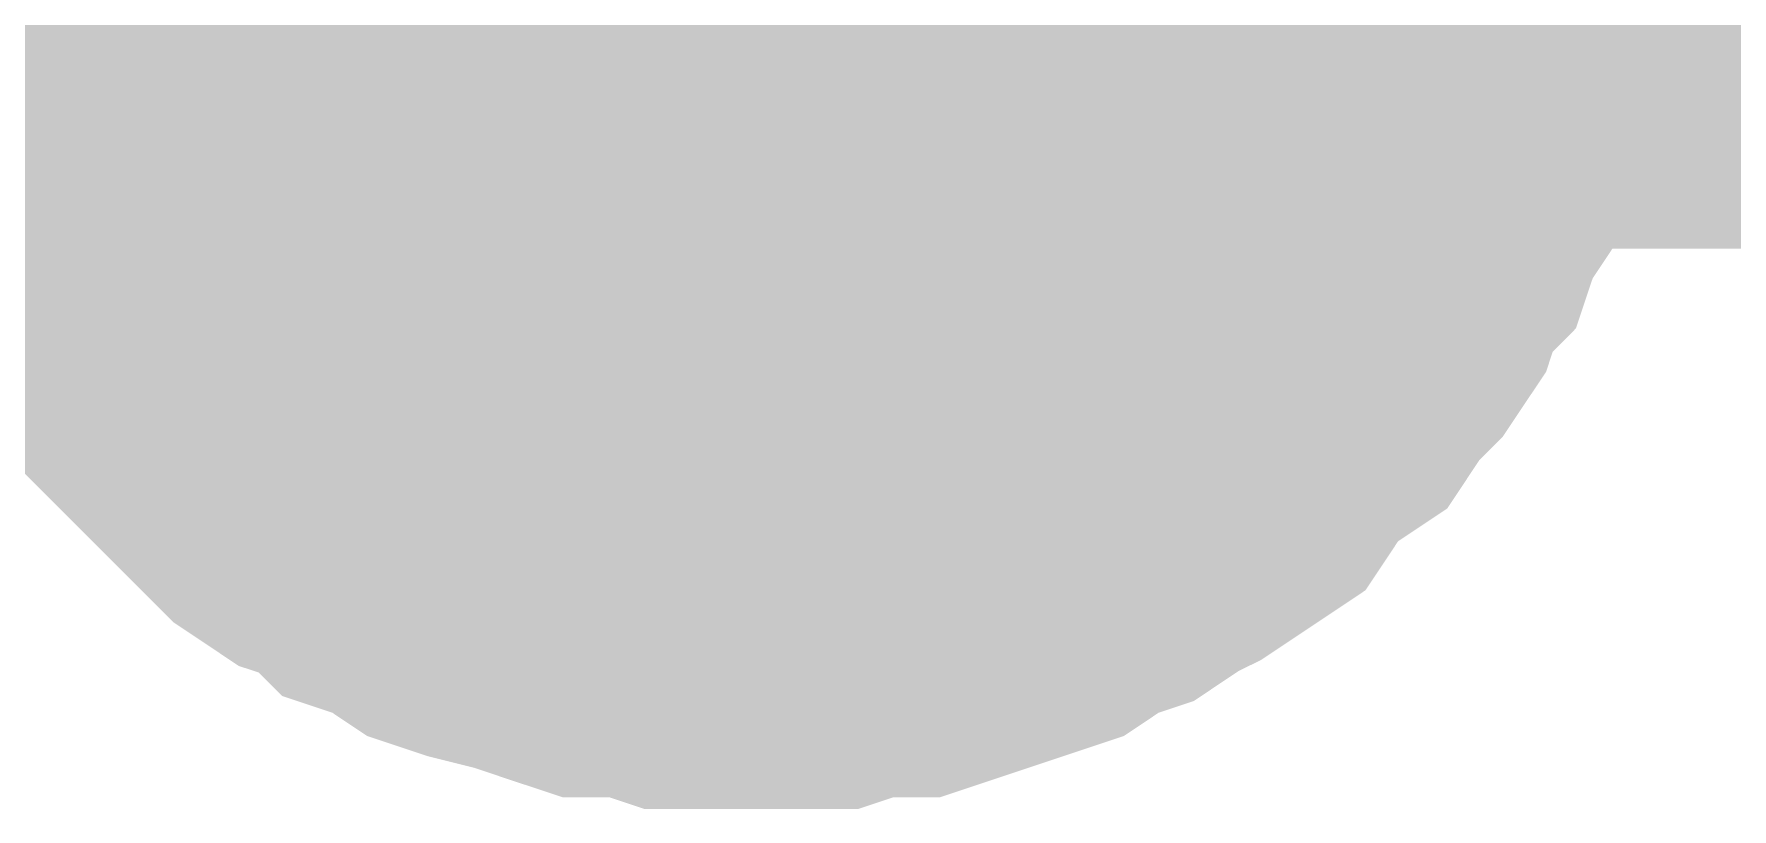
# Model space of a CAD drawing. Header units: inches. Extents: x 0 to 841, y 0 to 594.
# Drawn here: x 74.341 to 75.975, y 286.586 to 287.331 of the extents above; entities that cross this region are included whole.
import ezdxf

# ---------------------------------------------------------------- set-up
doc = ezdxf.new("R2010")
doc.units = ezdxf.units.IN
doc.layers.add('Sheet', color=255, linetype='Continuous')

msp = doc.modelspace()

# ---------------------------------------------------------------- linework, layer by layer
at = {"layer": 'Sheet'}
for points in [[(75.0315, 292.4969, 0.7493, 0.7493, 0), (75.0315, 287.4998, 0.7493, 0.7493, 0)], [(82.5212, 287.4998, 0.7493, 0.7493, 0), (75.0315, 287.4998, 0.7493, 0.7493, 0), (72.5275, 287.4998, 0.7493, 0.7493, 0)], [(75.0315, 286.7362, 0.2997, 0.2997, 0), (74.9866, 286.7362, 0.2997, 0.2997, 0), (74.9529, 286.7362, 0.2997, 0.2997, 0), (74.9192, 286.7474, 0.2997, 0.2997, 0), (74.8743, 286.7474, 0.2997, 0.2997, 0), (74.8406, 286.7586, 0.2997, 0.2997, 0), (74.807, 286.7699, 0.2997, 0.2997, 0), (74.762, 286.7811, 0.2997, 0.2997, 0), (74.7284, 286.7923, 0.2997, 0.2997, 0), (74.6947, 286.8148, 0.2997, 0.2997, 0), (74.661, 286.826, 0.2997, 0.2997, 0), (74.6385, 286.8485, 0.2997, 0.2997, 0), (74.6048, 286.8597, 0.2997, 0.2997, 0), (74.5712, 286.8821, 0.2997, 0.2997, 0), (74.5487, 286.9046, 0.2997, 0.2997, 0), (74.515, 286.9383, 0.2997, 0.2997, 0), (74.4925, 286.9608, 0.2997, 0.2997, 0), (74.4701, 286.9832, 0.2997, 0.2997, 0), (74.4364, 287.0169, 0.2997, 0.2997, 0), (74.4139, 287.0394, 0.2997, 0.2997, 0), (74.3915, 287.073, 0.2997, 0.2997, 0), (74.3803, 287.1067, 0.2997, 0.2997, 0), (74.3578, 287.1292, 0.2997, 0.2997, 0), (74.3466, 287.1629, 0.2997, 0.2997, 0), (74.3241, 287.1966, 0.2997, 0.2997, 0), (74.3129, 287.2303, 0.2997, 0.2997, 0), (74.3017, 287.2752, 0.2997, 0.2997, 0), (74.2904, 287.3089, 0.2997, 0.2997, 0), (74.2792, 287.3426, 0.2997, 0.2997, 0), (74.2792, 287.3875, 0.2997, 0.2997, 0), (74.268, 287.4212, 0.2997, 0.2997, 0), (74.268, 287.4549, 0.2997, 0.2997, 0), (74.268, 287.4998, 0.2997, 0.2997, 0)], [(75.0315, 286.7362, 0.2997, 0.2997, 0), (74.9866, 286.7362, 0.2997, 0.2997, 0), (74.9529, 286.7362, 0.2997, 0.2997, 0), (74.9192, 286.7474, 0.2997, 0.2997, 0), (74.8743, 286.7474, 0.2997, 0.2997, 0), (74.8406, 286.7586, 0.2997, 0.2997, 0), (74.807, 286.7699, 0.2997, 0.2997, 0), (74.762, 286.7811, 0.2997, 0.2997, 0), (74.7284, 286.7923, 0.2997, 0.2997, 0), (74.6947, 286.8148, 0.2997, 0.2997, 0), (74.661, 286.826, 0.2997, 0.2997, 0), (74.6385, 286.8485, 0.2997, 0.2997, 0), (74.6048, 286.8597, 0.2997, 0.2997, 0), (74.5712, 286.8821, 0.2997, 0.2997, 0), (74.5487, 286.9046, 0.2997, 0.2997, 0), (74.515, 286.9383, 0.2997, 0.2997, 0), (74.4925, 286.9608, 0.2997, 0.2997, 0), (74.4701, 286.9832, 0.2997, 0.2997, 0), (74.4364, 287.0169, 0.2997, 0.2997, 0), (74.4139, 287.0394, 0.2997, 0.2997, 0), (74.3915, 287.073, 0.2997, 0.2997, 0), (74.3803, 287.1067, 0.2997, 0.2997, 0), (74.3578, 287.1292, 0.2997, 0.2997, 0), (74.3466, 287.1629, 0.2997, 0.2997, 0), (74.3241, 287.1966, 0.2997, 0.2997, 0), (74.3129, 287.2303, 0.2997, 0.2997, 0), (74.3017, 287.2752, 0.2997, 0.2997, 0), (74.2904, 287.3089, 0.2997, 0.2997, 0), (74.2792, 287.3426, 0.2997, 0.2997, 0), (74.2792, 287.3875, 0.2997, 0.2997, 0), (74.268, 287.4212, 0.2997, 0.2997, 0), (74.268, 287.4549, 0.2997, 0.2997, 0), (74.268, 287.4998, 0.2997, 0.2997, 0)], [(75.0315, 286.7362, 0.2997, 0.2997, 0), (74.9866, 286.7362, 0.2997, 0.2997, 0), (74.9529, 286.7362, 0.2997, 0.2997, 0), (74.9192, 286.7474, 0.2997, 0.2997, 0), (74.8743, 286.7474, 0.2997, 0.2997, 0), (74.8406, 286.7586, 0.2997, 0.2997, 0), (74.807, 286.7699, 0.2997, 0.2997, 0), (74.762, 286.7811, 0.2997, 0.2997, 0), (74.7284, 286.7923, 0.2997, 0.2997, 0), (74.6947, 286.8148, 0.2997, 0.2997, 0), (74.661, 286.826, 0.2997, 0.2997, 0), (74.6385, 286.8485, 0.2997, 0.2997, 0), (74.6048, 286.8597, 0.2997, 0.2997, 0), (74.5712, 286.8821, 0.2997, 0.2997, 0), (74.5487, 286.9046, 0.2997, 0.2997, 0), (74.515, 286.9383, 0.2997, 0.2997, 0), (74.4925, 286.9608, 0.2997, 0.2997, 0), (74.4701, 286.9832, 0.2997, 0.2997, 0), (74.4364, 287.0169, 0.2997, 0.2997, 0), (74.4139, 287.0394, 0.2997, 0.2997, 0), (74.3915, 287.073, 0.2997, 0.2997, 0), (74.3803, 287.1067, 0.2997, 0.2997, 0), (74.3578, 287.1292, 0.2997, 0.2997, 0), (74.3466, 287.1629, 0.2997, 0.2997, 0), (74.3241, 287.1966, 0.2997, 0.2997, 0), (74.3129, 287.2303, 0.2997, 0.2997, 0), (74.3017, 287.2752, 0.2997, 0.2997, 0), (74.2904, 287.3089, 0.2997, 0.2997, 0), (74.2792, 287.3426, 0.2997, 0.2997, 0), (74.2792, 287.3875, 0.2997, 0.2997, 0), (74.268, 287.4212, 0.2997, 0.2997, 0), (74.268, 287.4549, 0.2997, 0.2997, 0), (74.268, 287.4998, 0.2997, 0.2997, 0)], [(75.0315, 286.9832, 0.2997, 0.2997, 0), (75.0091, 286.9832, 0.2997, 0.2997, 0), (74.9754, 286.9832, 0.2997, 0.2997, 0), (74.9529, 286.9944, 0.2997, 0.2997, 0), (74.9305, 286.9944, 0.2997, 0.2997, 0), (74.908, 286.9944, 0.2997, 0.2997, 0), (74.8743, 287.0057, 0.2997, 0.2997, 0), (74.8519, 287.0169, 0.2997, 0.2997, 0), (74.8294, 287.0281, 0.2997, 0.2997, 0), (74.807, 287.0394, 0.2997, 0.2997, 0), (74.7845, 287.0506, 0.2997, 0.2997, 0), (74.762, 287.0618, 0.2997, 0.2997, 0), (74.7396, 287.073, 0.2997, 0.2997, 0), (74.7284, 287.0843, 0.2997, 0.2997, 0), (74.7059, 287.1067, 0.2997, 0.2997, 0), (74.6834, 287.118, 0.2997, 0.2997, 0), (74.6722, 287.1404, 0.2997, 0.2997, 0), (74.6498, 287.1517, 0.2997, 0.2997, 0), (74.6385, 287.1741, 0.2997, 0.2997, 0), (74.6161, 287.1966, 0.2997, 0.2997, 0), (74.6048, 287.2078, 0.2997, 0.2997, 0), (74.5936, 287.2303, 0.2997, 0.2997, 0), (74.5824, 287.2527, 0.2997, 0.2997, 0), (74.5712, 287.2752, 0.2997, 0.2997, 0), (74.5599, 287.2976, 0.2997, 0.2997, 0), (74.5487, 287.3201, 0.2997, 0.2997, 0), (74.5375, 287.3426, 0.2997, 0.2997, 0), (74.5262, 287.3762, 0.2997, 0.2997, 0), (74.5262, 287.3987, 0.2997, 0.2997, 0), (74.5262, 287.4212, 0.2997, 0.2997, 0), (74.515, 287.4436, 0.2997, 0.2997, 0), (74.515, 287.4773, 0.2997, 0.2997, 0), (74.515, 287.4998, 0.2997, 0.2997, 0)], [(75.0315, 286.9832, 0.2997, 0.2997, 0), (75.0091, 286.9832, 0.2997, 0.2997, 0), (74.9754, 286.9832, 0.2997, 0.2997, 0), (74.9529, 286.9944, 0.2997, 0.2997, 0), (74.9305, 286.9944, 0.2997, 0.2997, 0), (74.908, 286.9944, 0.2997, 0.2997, 0), (74.8743, 287.0057, 0.2997, 0.2997, 0), (74.8519, 287.0169, 0.2997, 0.2997, 0), (74.8294, 287.0281, 0.2997, 0.2997, 0), (74.807, 287.0394, 0.2997, 0.2997, 0), (74.7845, 287.0506, 0.2997, 0.2997, 0), (74.762, 287.0618, 0.2997, 0.2997, 0), (74.7396, 287.073, 0.2997, 0.2997, 0), (74.7284, 287.0843, 0.2997, 0.2997, 0), (74.7059, 287.1067, 0.2997, 0.2997, 0), (74.6834, 287.118, 0.2997, 0.2997, 0), (74.6722, 287.1404, 0.2997, 0.2997, 0), (74.6498, 287.1517, 0.2997, 0.2997, 0), (74.6385, 287.1741, 0.2997, 0.2997, 0), (74.6161, 287.1966, 0.2997, 0.2997, 0), (74.6048, 287.2078, 0.2997, 0.2997, 0), (74.5936, 287.2303, 0.2997, 0.2997, 0), (74.5824, 287.2527, 0.2997, 0.2997, 0), (74.5712, 287.2752, 0.2997, 0.2997, 0), (74.5599, 287.2976, 0.2997, 0.2997, 0), (74.5487, 287.3201, 0.2997, 0.2997, 0), (74.5375, 287.3426, 0.2997, 0.2997, 0), (74.5262, 287.3762, 0.2997, 0.2997, 0), (74.5262, 287.3987, 0.2997, 0.2997, 0), (74.5262, 287.4212, 0.2997, 0.2997, 0), (74.515, 287.4436, 0.2997, 0.2997, 0), (74.515, 287.4773, 0.2997, 0.2997, 0), (74.515, 287.4998, 0.2997, 0.2997, 0)], [(75.7839, 287.4998, 0.2997, 0.2997, 0), (75.7839, 287.4549, 0.2997, 0.2997, 0), (75.7839, 287.4212, 0.2997, 0.2997, 0), (75.7726, 287.3875, 0.2997, 0.2997, 0), (75.7726, 287.3426, 0.2997, 0.2997, 0), (75.7614, 287.3089, 0.2997, 0.2997, 0), (75.7502, 287.2752, 0.2997, 0.2997, 0), (75.739, 287.2303, 0.2997, 0.2997, 0), (75.7277, 287.1966, 0.2997, 0.2997, 0), (75.7053, 287.1629, 0.2997, 0.2997, 0), (75.694, 287.1292, 0.2997, 0.2997, 0), (75.6716, 287.1067, 0.2997, 0.2997, 0), (75.6604, 287.073, 0.2997, 0.2997, 0), (75.6379, 287.0394, 0.2997, 0.2997, 0), (75.6154, 287.0169, 0.2997, 0.2997, 0), (75.593, 286.9832, 0.2997, 0.2997, 0), (75.5593, 286.9608, 0.2997, 0.2997, 0), (75.5368, 286.9383, 0.2997, 0.2997, 0), (75.5144, 286.9046, 0.2997, 0.2997, 0), (75.4807, 286.8821, 0.2997, 0.2997, 0), (75.447, 286.8597, 0.2997, 0.2997, 0), (75.4245, 286.8485, 0.2997, 0.2997, 0), (75.3909, 286.826, 0.2997, 0.2997, 0), (75.3572, 286.8148, 0.2997, 0.2997, 0), (75.3235, 286.7923, 0.2997, 0.2997, 0), (75.2898, 286.7811, 0.2997, 0.2997, 0), (75.2561, 286.7699, 0.2997, 0.2997, 0), (75.2224, 286.7586, 0.2997, 0.2997, 0), (75.1887, 286.7474, 0.2997, 0.2997, 0), (75.1438, 286.7474, 0.2997, 0.2997, 0), (75.1101, 286.7362, 0.2997, 0.2997, 0), (75.0652, 286.7362, 0.2997, 0.2997, 0), (75.0315, 286.7362, 0.2997, 0.2997, 0)], [(75.7839, 287.4998, 0.2997, 0.2997, 0), (75.7839, 287.4549, 0.2997, 0.2997, 0), (75.7839, 287.4212, 0.2997, 0.2997, 0), (75.7726, 287.3875, 0.2997, 0.2997, 0), (75.7726, 287.3426, 0.2997, 0.2997, 0), (75.7614, 287.3089, 0.2997, 0.2997, 0), (75.7502, 287.2752, 0.2997, 0.2997, 0), (75.739, 287.2303, 0.2997, 0.2997, 0), (75.7277, 287.1966, 0.2997, 0.2997, 0), (75.7053, 287.1629, 0.2997, 0.2997, 0), (75.694, 287.1292, 0.2997, 0.2997, 0), (75.6716, 287.1067, 0.2997, 0.2997, 0), (75.6604, 287.073, 0.2997, 0.2997, 0), (75.6379, 287.0394, 0.2997, 0.2997, 0), (75.6154, 287.0169, 0.2997, 0.2997, 0), (75.593, 286.9832, 0.2997, 0.2997, 0), (75.5593, 286.9608, 0.2997, 0.2997, 0), (75.5368, 286.9383, 0.2997, 0.2997, 0), (75.5144, 286.9046, 0.2997, 0.2997, 0), (75.4807, 286.8821, 0.2997, 0.2997, 0), (75.447, 286.8597, 0.2997, 0.2997, 0), (75.4245, 286.8485, 0.2997, 0.2997, 0), (75.3909, 286.826, 0.2997, 0.2997, 0), (75.3572, 286.8148, 0.2997, 0.2997, 0), (75.3235, 286.7923, 0.2997, 0.2997, 0), (75.2898, 286.7811, 0.2997, 0.2997, 0), (75.2561, 286.7699, 0.2997, 0.2997, 0), (75.2224, 286.7586, 0.2997, 0.2997, 0), (75.1887, 286.7474, 0.2997, 0.2997, 0), (75.1438, 286.7474, 0.2997, 0.2997, 0), (75.1101, 286.7362, 0.2997, 0.2997, 0), (75.0652, 286.7362, 0.2997, 0.2997, 0), (75.0315, 286.7362, 0.2997, 0.2997, 0)], [(75.7839, 287.4998, 0.2997, 0.2997, 0), (75.7839, 287.4549, 0.2997, 0.2997, 0), (75.7839, 287.4212, 0.2997, 0.2997, 0), (75.7726, 287.3875, 0.2997, 0.2997, 0), (75.7726, 287.3426, 0.2997, 0.2997, 0), (75.7614, 287.3089, 0.2997, 0.2997, 0), (75.7502, 287.2752, 0.2997, 0.2997, 0), (75.739, 287.2303, 0.2997, 0.2997, 0), (75.7277, 287.1966, 0.2997, 0.2997, 0), (75.7053, 287.1629, 0.2997, 0.2997, 0), (75.694, 287.1292, 0.2997, 0.2997, 0), (75.6716, 287.1067, 0.2997, 0.2997, 0), (75.6604, 287.073, 0.2997, 0.2997, 0), (75.6379, 287.0394, 0.2997, 0.2997, 0), (75.6154, 287.0169, 0.2997, 0.2997, 0), (75.593, 286.9832, 0.2997, 0.2997, 0), (75.5593, 286.9608, 0.2997, 0.2997, 0), (75.5368, 286.9383, 0.2997, 0.2997, 0), (75.5144, 286.9046, 0.2997, 0.2997, 0), (75.4807, 286.8821, 0.2997, 0.2997, 0), (75.447, 286.8597, 0.2997, 0.2997, 0), (75.4245, 286.8485, 0.2997, 0.2997, 0), (75.3909, 286.826, 0.2997, 0.2997, 0), (75.3572, 286.8148, 0.2997, 0.2997, 0), (75.3235, 286.7923, 0.2997, 0.2997, 0), (75.2898, 286.7811, 0.2997, 0.2997, 0), (75.2561, 286.7699, 0.2997, 0.2997, 0), (75.2224, 286.7586, 0.2997, 0.2997, 0), (75.1887, 286.7474, 0.2997, 0.2997, 0), (75.1438, 286.7474, 0.2997, 0.2997, 0), (75.1101, 286.7362, 0.2997, 0.2997, 0), (75.0652, 286.7362, 0.2997, 0.2997, 0), (75.0315, 286.7362, 0.2997, 0.2997, 0)], [(75.5368, 287.4998, 0.2997, 0.2997, 0), (75.5368, 287.4773, 0.2997, 0.2997, 0), (75.5368, 287.4436, 0.2997, 0.2997, 0), (75.5256, 287.4212, 0.2997, 0.2997, 0), (75.5256, 287.3987, 0.2997, 0.2997, 0), (75.5256, 287.3762, 0.2997, 0.2997, 0), (75.5144, 287.3426, 0.2997, 0.2997, 0), (75.5032, 287.3201, 0.2997, 0.2997, 0), (75.4919, 287.2976, 0.2997, 0.2997, 0), (75.4919, 287.2752, 0.2997, 0.2997, 0), (75.4807, 287.2527, 0.2997, 0.2997, 0), (75.4695, 287.2303, 0.2997, 0.2997, 0), (75.447, 287.2078, 0.2997, 0.2997, 0), (75.4358, 287.1966, 0.2997, 0.2997, 0), (75.4245, 287.1741, 0.2997, 0.2997, 0), (75.4021, 287.1517, 0.2997, 0.2997, 0), (75.3909, 287.1404, 0.2997, 0.2997, 0), (75.3684, 287.118, 0.2997, 0.2997, 0), (75.3572, 287.1067, 0.2997, 0.2997, 0), (75.3347, 287.0843, 0.2997, 0.2997, 0), (75.3123, 287.073, 0.2997, 0.2997, 0), (75.2898, 287.0618, 0.2997, 0.2997, 0), (75.2786, 287.0506, 0.2997, 0.2997, 0), (75.2561, 287.0394, 0.2997, 0.2997, 0), (75.2337, 287.0281, 0.2997, 0.2997, 0), (75.2112, 287.0169, 0.2997, 0.2997, 0), (75.1775, 287.0057, 0.2997, 0.2997, 0), (75.1551, 286.9944, 0.2997, 0.2997, 0), (75.1326, 286.9944, 0.2997, 0.2997, 0), (75.1101, 286.9944, 0.2997, 0.2997, 0), (75.0877, 286.9832, 0.2997, 0.2997, 0), (75.054, 286.9832, 0.2997, 0.2997, 0), (75.0315, 286.9832, 0.2997, 0.2997, 0)], [(75.5368, 287.4998, 0.2997, 0.2997, 0), (75.5368, 287.4773, 0.2997, 0.2997, 0), (75.5368, 287.4436, 0.2997, 0.2997, 0), (75.5256, 287.4212, 0.2997, 0.2997, 0), (75.5256, 287.3987, 0.2997, 0.2997, 0), (75.5256, 287.3762, 0.2997, 0.2997, 0), (75.5144, 287.3426, 0.2997, 0.2997, 0), (75.5032, 287.3201, 0.2997, 0.2997, 0), (75.4919, 287.2976, 0.2997, 0.2997, 0), (75.4919, 287.2752, 0.2997, 0.2997, 0), (75.4807, 287.2527, 0.2997, 0.2997, 0), (75.4695, 287.2303, 0.2997, 0.2997, 0), (75.447, 287.2078, 0.2997, 0.2997, 0), (75.4358, 287.1966, 0.2997, 0.2997, 0), (75.4245, 287.1741, 0.2997, 0.2997, 0), (75.4021, 287.1517, 0.2997, 0.2997, 0), (75.3909, 287.1404, 0.2997, 0.2997, 0), (75.3684, 287.118, 0.2997, 0.2997, 0), (75.3572, 287.1067, 0.2997, 0.2997, 0), (75.3347, 287.0843, 0.2997, 0.2997, 0), (75.3123, 287.073, 0.2997, 0.2997, 0), (75.2898, 287.0618, 0.2997, 0.2997, 0), (75.2786, 287.0506, 0.2997, 0.2997, 0), (75.2561, 287.0394, 0.2997, 0.2997, 0), (75.2337, 287.0281, 0.2997, 0.2997, 0), (75.2112, 287.0169, 0.2997, 0.2997, 0), (75.1775, 287.0057, 0.2997, 0.2997, 0), (75.1551, 286.9944, 0.2997, 0.2997, 0), (75.1326, 286.9944, 0.2997, 0.2997, 0), (75.1101, 286.9944, 0.2997, 0.2997, 0), (75.0877, 286.9832, 0.2997, 0.2997, 0), (75.054, 286.9832, 0.2997, 0.2997, 0), (75.0315, 286.9832, 0.2997, 0.2997, 0)], [(75.0315, 286.9832, 0.0991, 0.0991, 0), (75.0091, 286.9832, 0.0991, 0.0991, 0), (74.9754, 286.9832, 0.0991, 0.0991, 0), (74.9529, 286.9944, 0.0991, 0.0991, 0), (74.9305, 286.9944, 0.0991, 0.0991, 0), (74.908, 286.9944, 0.0991, 0.0991, 0), (74.8743, 287.0057, 0.0991, 0.0991, 0), (74.8519, 287.0169, 0.0991, 0.0991, 0), (74.8294, 287.0281, 0.0991, 0.0991, 0), (74.807, 287.0394, 0.0991, 0.0991, 0), (74.7845, 287.0506, 0.0991, 0.0991, 0), (74.762, 287.0618, 0.0991, 0.0991, 0), (74.7396, 287.073, 0.0991, 0.0991, 0), (74.7284, 287.0843, 0.0991, 0.0991, 0), (74.7059, 287.1067, 0.0991, 0.0991, 0), (74.6834, 287.118, 0.0991, 0.0991, 0), (74.6722, 287.1404, 0.0991, 0.0991, 0), (74.6498, 287.1517, 0.0991, 0.0991, 0), (74.6385, 287.1741, 0.0991, 0.0991, 0), (74.6161, 287.1966, 0.0991, 0.0991, 0), (74.6048, 287.2078, 0.0991, 0.0991, 0), (74.5936, 287.2303, 0.0991, 0.0991, 0), (74.5824, 287.2527, 0.0991, 0.0991, 0), (74.5712, 287.2752, 0.0991, 0.0991, 0), (74.5599, 287.2976, 0.0991, 0.0991, 0), (74.5487, 287.3201, 0.0991, 0.0991, 0), (74.5375, 287.3426, 0.0991, 0.0991, 0), (74.5262, 287.3762, 0.0991, 0.0991, 0), (74.5262, 287.3987, 0.0991, 0.0991, 0)], [(75.0315, 286.9832, 0.0991, 0.0991, 0), (75.0091, 286.9832, 0.0991, 0.0991, 0), (74.9754, 286.9832, 0.0991, 0.0991, 0), (74.9529, 286.9944, 0.0991, 0.0991, 0), (74.9305, 286.9944, 0.0991, 0.0991, 0), (74.908, 286.9944, 0.0991, 0.0991, 0), (74.8743, 287.0057, 0.0991, 0.0991, 0), (74.8519, 287.0169, 0.0991, 0.0991, 0), (74.8294, 287.0281, 0.0991, 0.0991, 0), (74.807, 287.0394, 0.0991, 0.0991, 0), (74.7845, 287.0506, 0.0991, 0.0991, 0), (74.762, 287.0618, 0.0991, 0.0991, 0), (74.7396, 287.073, 0.0991, 0.0991, 0), (74.7284, 287.0843, 0.0991, 0.0991, 0), (74.7059, 287.1067, 0.0991, 0.0991, 0), (74.6834, 287.118, 0.0991, 0.0991, 0), (74.6722, 287.1404, 0.0991, 0.0991, 0), (74.6498, 287.1517, 0.0991, 0.0991, 0), (74.6385, 287.1741, 0.0991, 0.0991, 0), (74.6161, 287.1966, 0.0991, 0.0991, 0), (74.6048, 287.2078, 0.0991, 0.0991, 0), (74.5936, 287.2303, 0.0991, 0.0991, 0), (74.5824, 287.2527, 0.0991, 0.0991, 0), (74.5712, 287.2752, 0.0991, 0.0991, 0), (74.5599, 287.2976, 0.0991, 0.0991, 0), (74.5487, 287.3201, 0.0991, 0.0991, 0), (74.5375, 287.3426, 0.0991, 0.0991, 0), (74.5262, 287.3762, 0.0991, 0.0991, 0), (74.5262, 287.3987, 0.0991, 0.0991, 0)], [(75.5256, 287.3987, 0.0991, 0.0991, 0), (75.5256, 287.3762, 0.0991, 0.0991, 0), (75.5144, 287.3426, 0.0991, 0.0991, 0), (75.5032, 287.3201, 0.0991, 0.0991, 0), (75.4919, 287.2976, 0.0991, 0.0991, 0), (75.4919, 287.2752, 0.0991, 0.0991, 0), (75.4807, 287.2527, 0.0991, 0.0991, 0), (75.4695, 287.2303, 0.0991, 0.0991, 0), (75.447, 287.2078, 0.0991, 0.0991, 0), (75.4358, 287.1966, 0.0991, 0.0991, 0), (75.4245, 287.1741, 0.0991, 0.0991, 0), (75.4021, 287.1517, 0.0991, 0.0991, 0), (75.3909, 287.1404, 0.0991, 0.0991, 0), (75.3684, 287.118, 0.0991, 0.0991, 0), (75.3572, 287.1067, 0.0991, 0.0991, 0), (75.3347, 287.0843, 0.0991, 0.0991, 0), (75.3123, 287.073, 0.0991, 0.0991, 0), (75.2898, 287.0618, 0.0991, 0.0991, 0), (75.2786, 287.0506, 0.0991, 0.0991, 0), (75.2561, 287.0394, 0.0991, 0.0991, 0), (75.2337, 287.0281, 0.0991, 0.0991, 0), (75.2112, 287.0169, 0.0991, 0.0991, 0), (75.1775, 287.0057, 0.0991, 0.0991, 0), (75.1551, 286.9944, 0.0991, 0.0991, 0), (75.1326, 286.9944, 0.0991, 0.0991, 0), (75.1101, 286.9944, 0.0991, 0.0991, 0), (75.0877, 286.9832, 0.0991, 0.0991, 0), (75.054, 286.9832, 0.0991, 0.0991, 0), (75.0315, 286.9832, 0.0991, 0.0991, 0)], [(75.5256, 287.3987, 0.0991, 0.0991, 0), (75.5256, 287.3762, 0.0991, 0.0991, 0), (75.5144, 287.3426, 0.0991, 0.0991, 0), (75.5032, 287.3201, 0.0991, 0.0991, 0), (75.4919, 287.2976, 0.0991, 0.0991, 0), (75.4919, 287.2752, 0.0991, 0.0991, 0), (75.4807, 287.2527, 0.0991, 0.0991, 0), (75.4695, 287.2303, 0.0991, 0.0991, 0), (75.447, 287.2078, 0.0991, 0.0991, 0), (75.4358, 287.1966, 0.0991, 0.0991, 0), (75.4245, 287.1741, 0.0991, 0.0991, 0), (75.4021, 287.1517, 0.0991, 0.0991, 0), (75.3909, 287.1404, 0.0991, 0.0991, 0), (75.3684, 287.118, 0.0991, 0.0991, 0), (75.3572, 287.1067, 0.0991, 0.0991, 0), (75.3347, 287.0843, 0.0991, 0.0991, 0), (75.3123, 287.073, 0.0991, 0.0991, 0), (75.2898, 287.0618, 0.0991, 0.0991, 0), (75.2786, 287.0506, 0.0991, 0.0991, 0), (75.2561, 287.0394, 0.0991, 0.0991, 0), (75.2337, 287.0281, 0.0991, 0.0991, 0), (75.2112, 287.0169, 0.0991, 0.0991, 0), (75.1775, 287.0057, 0.0991, 0.0991, 0), (75.1551, 286.9944, 0.0991, 0.0991, 0), (75.1326, 286.9944, 0.0991, 0.0991, 0), (75.1101, 286.9944, 0.0991, 0.0991, 0), (75.0877, 286.9832, 0.0991, 0.0991, 0), (75.054, 286.9832, 0.0991, 0.0991, 0), (75.0315, 286.9832, 0.0991, 0.0991, 0)], [(75.7726, 287.3875, 0.0991, 0.0991, 0), (75.7726, 287.3426, 0.0991, 0.0991, 0), (75.7614, 287.3089, 0.0991, 0.0991, 0), (75.7502, 287.2752, 0.0991, 0.0991, 0), (75.739, 287.2303, 0.0991, 0.0991, 0), (75.7277, 287.1966, 0.0991, 0.0991, 0), (75.7053, 287.1629, 0.0991, 0.0991, 0), (75.694, 287.1292, 0.0991, 0.0991, 0), (75.6716, 287.1067, 0.0991, 0.0991, 0), (75.6604, 287.073, 0.0991, 0.0991, 0), (75.6379, 287.0394, 0.0991, 0.0991, 0), (75.6154, 287.0169, 0.0991, 0.0991, 0), (75.593, 286.9832, 0.0991, 0.0991, 0), (75.5593, 286.9608, 0.0991, 0.0991, 0), (75.5368, 286.9383, 0.0991, 0.0991, 0), (75.5144, 286.9046, 0.0991, 0.0991, 0), (75.4807, 286.8821, 0.0991, 0.0991, 0), (75.447, 286.8597, 0.0991, 0.0991, 0), (75.4245, 286.8485, 0.0991, 0.0991, 0), (75.3909, 286.826, 0.0991, 0.0991, 0), (75.3572, 286.8148, 0.0991, 0.0991, 0), (75.3235, 286.7923, 0.0991, 0.0991, 0), (75.2898, 286.7811, 0.0991, 0.0991, 0), (75.2561, 286.7699, 0.0991, 0.0991, 0), (75.2224, 286.7586, 0.0991, 0.0991, 0), (75.1887, 286.7474, 0.0991, 0.0991, 0), (75.1438, 286.7474, 0.0991, 0.0991, 0), (75.1101, 286.7362, 0.0991, 0.0991, 0), (75.0652, 286.7362, 0.0991, 0.0991, 0), (75.0315, 286.7362, 0.0991, 0.0991, 0)], [(75.7726, 287.3875, 0.0991, 0.0991, 0), (75.7726, 287.3426, 0.0991, 0.0991, 0), (75.7614, 287.3089, 0.0991, 0.0991, 0), (75.7502, 287.2752, 0.0991, 0.0991, 0), (75.739, 287.2303, 0.0991, 0.0991, 0), (75.7277, 287.1966, 0.0991, 0.0991, 0), (75.7053, 287.1629, 0.0991, 0.0991, 0), (75.694, 287.1292, 0.0991, 0.0991, 0), (75.6716, 287.1067, 0.0991, 0.0991, 0), (75.6604, 287.073, 0.0991, 0.0991, 0), (75.6379, 287.0394, 0.0991, 0.0991, 0), (75.6154, 287.0169, 0.0991, 0.0991, 0), (75.593, 286.9832, 0.0991, 0.0991, 0), (75.5593, 286.9608, 0.0991, 0.0991, 0), (75.5368, 286.9383, 0.0991, 0.0991, 0), (75.5144, 286.9046, 0.0991, 0.0991, 0), (75.4807, 286.8821, 0.0991, 0.0991, 0), (75.447, 286.8597, 0.0991, 0.0991, 0), (75.4245, 286.8485, 0.0991, 0.0991, 0), (75.3909, 286.826, 0.0991, 0.0991, 0), (75.3572, 286.8148, 0.0991, 0.0991, 0), (75.3235, 286.7923, 0.0991, 0.0991, 0), (75.2898, 286.7811, 0.0991, 0.0991, 0), (75.2561, 286.7699, 0.0991, 0.0991, 0), (75.2224, 286.7586, 0.0991, 0.0991, 0), (75.1887, 286.7474, 0.0991, 0.0991, 0), (75.1438, 286.7474, 0.0991, 0.0991, 0), (75.1101, 286.7362, 0.0991, 0.0991, 0), (75.0652, 286.7362, 0.0991, 0.0991, 0), (75.0315, 286.7362, 0.0991, 0.0991, 0)], [(75.7726, 287.3875, 0.0991, 0.0991, 0), (75.7726, 287.3426, 0.0991, 0.0991, 0), (75.7614, 287.3089, 0.0991, 0.0991, 0), (75.7502, 287.2752, 0.0991, 0.0991, 0), (75.739, 287.2303, 0.0991, 0.0991, 0), (75.7277, 287.1966, 0.0991, 0.0991, 0), (75.7053, 287.1629, 0.0991, 0.0991, 0), (75.694, 287.1292, 0.0991, 0.0991, 0), (75.6716, 287.1067, 0.0991, 0.0991, 0), (75.6604, 287.073, 0.0991, 0.0991, 0), (75.6379, 287.0394, 0.0991, 0.0991, 0), (75.6154, 287.0169, 0.0991, 0.0991, 0), (75.593, 286.9832, 0.0991, 0.0991, 0), (75.5593, 286.9608, 0.0991, 0.0991, 0), (75.5368, 286.9383, 0.0991, 0.0991, 0), (75.5144, 286.9046, 0.0991, 0.0991, 0), (75.4807, 286.8821, 0.0991, 0.0991, 0), (75.447, 286.8597, 0.0991, 0.0991, 0), (75.4245, 286.8485, 0.0991, 0.0991, 0), (75.3909, 286.826, 0.0991, 0.0991, 0), (75.3572, 286.8148, 0.0991, 0.0991, 0), (75.3235, 286.7923, 0.0991, 0.0991, 0), (75.2898, 286.7811, 0.0991, 0.0991, 0), (75.2561, 286.7699, 0.0991, 0.0991, 0), (75.2224, 286.7586, 0.0991, 0.0991, 0), (75.1887, 286.7474, 0.0991, 0.0991, 0), (75.1438, 286.7474, 0.0991, 0.0991, 0), (75.1101, 286.7362, 0.0991, 0.0991, 0), (75.0652, 286.7362, 0.0991, 0.0991, 0), (75.0315, 286.7362, 0.0991, 0.0991, 0)], [(75.0315, 286.7362, 0.0991, 0.0991, 0), (74.9866, 286.7362, 0.0991, 0.0991, 0), (74.9529, 286.7362, 0.0991, 0.0991, 0), (74.9192, 286.7474, 0.0991, 0.0991, 0), (74.8743, 286.7474, 0.0991, 0.0991, 0), (74.8406, 286.7586, 0.0991, 0.0991, 0), (74.807, 286.7699, 0.0991, 0.0991, 0), (74.762, 286.7811, 0.0991, 0.0991, 0), (74.7284, 286.7923, 0.0991, 0.0991, 0), (74.6947, 286.8148, 0.0991, 0.0991, 0), (74.661, 286.826, 0.0991, 0.0991, 0), (74.6385, 286.8485, 0.0991, 0.0991, 0), (74.6048, 286.8597, 0.0991, 0.0991, 0), (74.5712, 286.8821, 0.0991, 0.0991, 0), (74.5487, 286.9046, 0.0991, 0.0991, 0), (74.515, 286.9383, 0.0991, 0.0991, 0), (74.4925, 286.9608, 0.0991, 0.0991, 0), (74.4701, 286.9832, 0.0991, 0.0991, 0), (74.4364, 287.0169, 0.0991, 0.0991, 0), (74.4139, 287.0394, 0.0991, 0.0991, 0), (74.3915, 287.073, 0.0991, 0.0991, 0), (74.3803, 287.1067, 0.0991, 0.0991, 0), (74.3578, 287.1292, 0.0991, 0.0991, 0), (74.3466, 287.1629, 0.0991, 0.0991, 0), (74.3241, 287.1966, 0.0991, 0.0991, 0), (74.3129, 287.2303, 0.0991, 0.0991, 0), (74.3017, 287.2752, 0.0991, 0.0991, 0), (74.2904, 287.3089, 0.0991, 0.0991, 0)], [(75.0315, 286.7362, 0.0991, 0.0991, 0), (74.9866, 286.7362, 0.0991, 0.0991, 0), (74.9529, 286.7362, 0.0991, 0.0991, 0), (74.9192, 286.7474, 0.0991, 0.0991, 0), (74.8743, 286.7474, 0.0991, 0.0991, 0), (74.8406, 286.7586, 0.0991, 0.0991, 0), (74.807, 286.7699, 0.0991, 0.0991, 0), (74.762, 286.7811, 0.0991, 0.0991, 0), (74.7284, 286.7923, 0.0991, 0.0991, 0), (74.6947, 286.8148, 0.0991, 0.0991, 0), (74.661, 286.826, 0.0991, 0.0991, 0), (74.6385, 286.8485, 0.0991, 0.0991, 0), (74.6048, 286.8597, 0.0991, 0.0991, 0), (74.5712, 286.8821, 0.0991, 0.0991, 0), (74.5487, 286.9046, 0.0991, 0.0991, 0), (74.515, 286.9383, 0.0991, 0.0991, 0), (74.4925, 286.9608, 0.0991, 0.0991, 0), (74.4701, 286.9832, 0.0991, 0.0991, 0), (74.4364, 287.0169, 0.0991, 0.0991, 0), (74.4139, 287.0394, 0.0991, 0.0991, 0), (74.3915, 287.073, 0.0991, 0.0991, 0), (74.3803, 287.1067, 0.0991, 0.0991, 0), (74.3578, 287.1292, 0.0991, 0.0991, 0), (74.3466, 287.1629, 0.0991, 0.0991, 0), (74.3241, 287.1966, 0.0991, 0.0991, 0), (74.3129, 287.2303, 0.0991, 0.0991, 0), (74.3017, 287.2752, 0.0991, 0.0991, 0), (74.2904, 287.3089, 0.0991, 0.0991, 0)], [(75.0315, 286.7362, 0.0991, 0.0991, 0), (74.9866, 286.7362, 0.0991, 0.0991, 0), (74.9529, 286.7362, 0.0991, 0.0991, 0), (74.9192, 286.7474, 0.0991, 0.0991, 0), (74.8743, 286.7474, 0.0991, 0.0991, 0), (74.8406, 286.7586, 0.0991, 0.0991, 0), (74.807, 286.7699, 0.0991, 0.0991, 0), (74.762, 286.7811, 0.0991, 0.0991, 0), (74.7284, 286.7923, 0.0991, 0.0991, 0), (74.6947, 286.8148, 0.0991, 0.0991, 0), (74.661, 286.826, 0.0991, 0.0991, 0), (74.6385, 286.8485, 0.0991, 0.0991, 0), (74.6048, 286.8597, 0.0991, 0.0991, 0), (74.5712, 286.8821, 0.0991, 0.0991, 0), (74.5487, 286.9046, 0.0991, 0.0991, 0), (74.515, 286.9383, 0.0991, 0.0991, 0), (74.4925, 286.9608, 0.0991, 0.0991, 0), (74.4701, 286.9832, 0.0991, 0.0991, 0), (74.4364, 287.0169, 0.0991, 0.0991, 0), (74.4139, 287.0394, 0.0991, 0.0991, 0), (74.3915, 287.073, 0.0991, 0.0991, 0), (74.3803, 287.1067, 0.0991, 0.0991, 0), (74.3578, 287.1292, 0.0991, 0.0991, 0), (74.3466, 287.1629, 0.0991, 0.0991, 0), (74.3241, 287.1966, 0.0991, 0.0991, 0), (74.3129, 287.2303, 0.0991, 0.0991, 0), (74.3017, 287.2752, 0.0991, 0.0991, 0), (74.2904, 287.3089, 0.0991, 0.0991, 0)]]:
    msp.add_lwpolyline(points, format="xyseb", dxfattribs=at)
msp.add_lwpolyline([(74.746, 287.5, 0.508, 0.508, 1), (75.254, 287.5, 0.508, 0.508, 1)], format="xyseb", close=True, dxfattribs=at)

doc.saveas('drawing.dxf')
